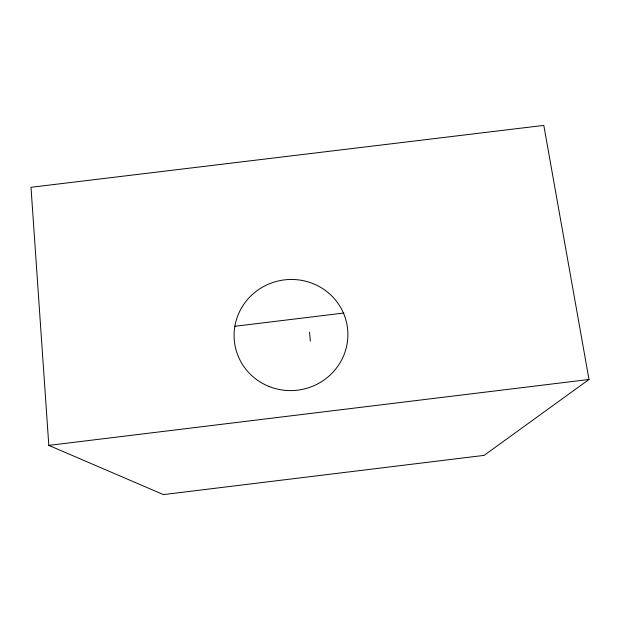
<?xml version="1.0" encoding="UTF-8"?>
<svg xmlns="http://www.w3.org/2000/svg" width="620" height="620" viewBox="0 0 620 620"><rect width="100%" height="100%" fill="white"/><g stroke="black" fill="none" stroke-linecap="round" stroke-linejoin="round"><path stroke-width="0.93" d="M589 379.471L484.127 455.375L163.424 494.605L48.809 445.385L31 187.294L543.802 125.395L589 379.471L48.809 445.385M234.484 326.329L343.86 313.038M309.535 332.149L310.349 341.108M269.01 386.454A56.939 55.529 -9.4 0 0 347.433 327.538A56.939 55.529 -9.4 0 0 256.517 291.082A56.939 55.529 -9.4 0 0 269.01 386.454"/></g></svg>
